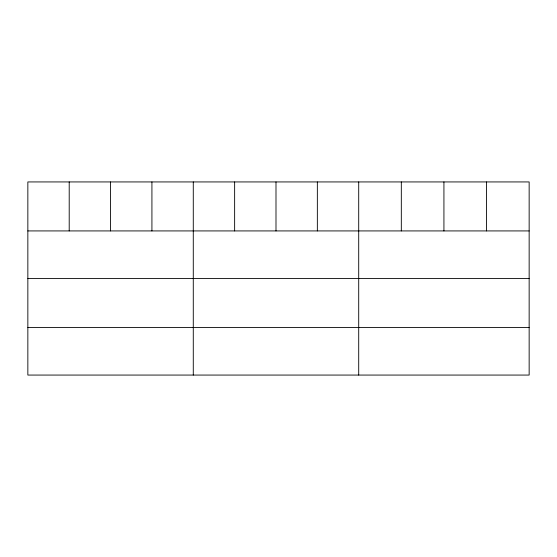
<?xml version="1.0" encoding="UTF-8"?>
<svg xmlns="http://www.w3.org/2000/svg" width="557" height="557" viewBox="0 0 557 557"><rect width="100%" height="100%" fill="white"/><g stroke="black" fill="none" stroke-linecap="round" stroke-linejoin="round"><path stroke-width="0.84" d="M529.15 230.925L529.15 375.063L27.85 375.063L27.85 181.937L529.15 181.937L529.15 230.925L27.85 230.925M27.85 278.486L529.15 278.486M27.85 327.495L529.15 327.495M486.539 181.937L486.539 230.925M443.929 181.937L443.929 230.925M401.319 181.937L401.319 230.925M358.708 181.937L358.708 375.063M317.351 181.937L317.351 230.925M275.993 181.937L275.993 230.925M234.636 181.937L234.636 230.925M193.279 181.937L193.279 375.063M151.922 181.937L151.922 230.925M110.565 181.937L110.565 230.925M69.207 181.937L69.207 230.925"/></g></svg>
